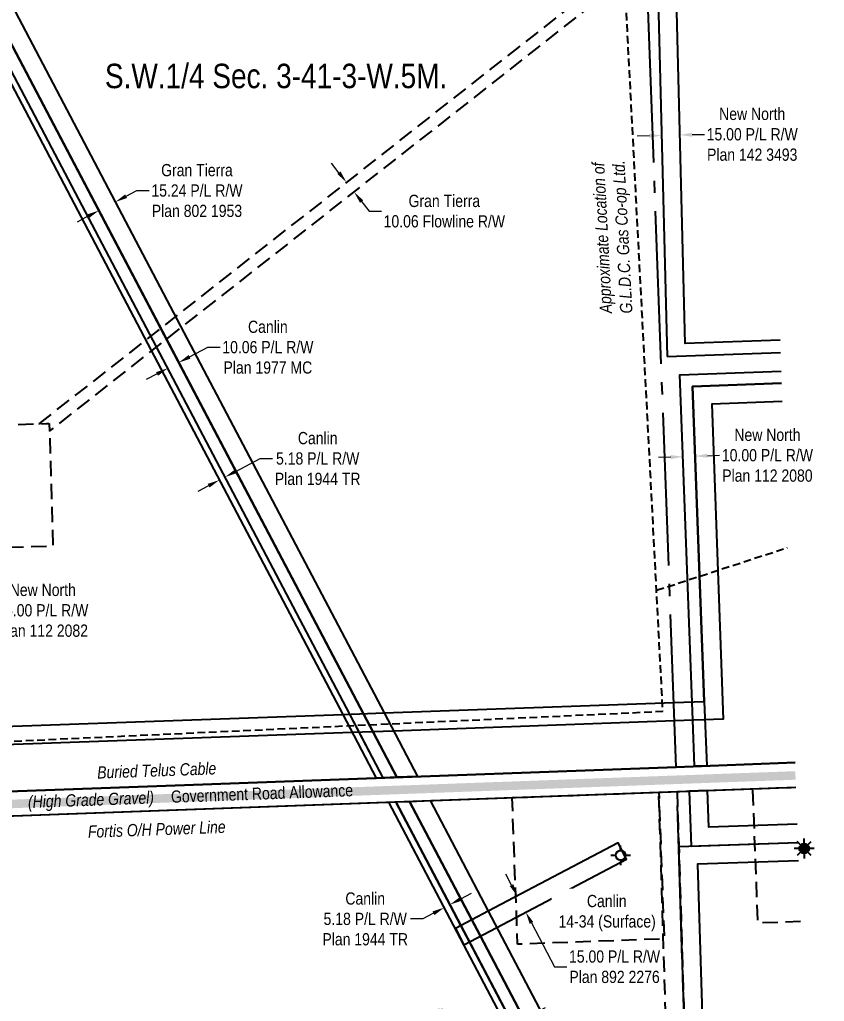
# Model space of a CAD drawing. Extents: x 675519 to 688669, y 5804595 to 5836613.
# Drawn here: x 679392 to 680050, y 5819119 to 5819922 of the extents above; entities that cross this region are included whole.
import ezdxf
from ezdxf.enums import TextEntityAlignment as Align

# ---------------------------------------------------------------- set-up
doc = ezdxf.new("R2010")
doc.units = 0
doc.header["$LTSCALE"] = 5
doc.header["$PDMODE"] = 3
doc.header["$PDSIZE"] = 10
for name, pattern in [('foc-ACCESSROAD', [3.75, 2.5, -1.25]), ('foc-FLOWLINE', [3.75, 2.5, -1.25]), ('foc-QUARTERLINE', [33, 25, -3, 2, -3]), ('UG_PIPE', [1.875, 1.25, -0.625])]:
    doc.linetypes.add(name, pattern=pattern)
doc.layers.get('Defpoints').update_dxf_attribs({"color": 9})
for name, color, linetype in [('AS-PIPE-UG', 44, 'UG_PIPE'), ('AS-PIPE-UG-T', 44, 'Continuous'), ('AS-POWER', 104, 'foc-POWER'), ('AS-POWER-T', 104, 'Continuous'), ('AS-ROADS', 254, 'Continuous'), ('AS-TELEPHONE-T', 224, 'Continuous'), ('AS-TELUS', 224, 'foc-TEL'), ('C-SYMBOL', 7, 'Continuous'), ('F-AR', 190, 'foc-ACCESSROAD'), ('F-FLOWLINE', 190, 'foc-FLOWLINE'), ('F-RW', 190, 'Continuous'), ('F-WS', 190, 'foc-ACCESSROAD'), ('F-WS-S', 8, 'Continuous'), ('L-QSEC', 8, 'foc-QUARTERLINE'), ('L-ROAD-T', 7, 'Continuous'), ('L-SEC', 7, 'Continuous')]:
    doc.layers.add(name, color=color, linetype=linetype)
for name, color, linetype, lineweight in [('F-RW-T', 190, 'Continuous', 9), ('F-WS-T', 190, 'Continuous', 9), ('T-TEXT', 48, 'Continuous', 18)]:
    doc.layers.add(name, color=color, linetype=linetype, lineweight=lineweight)
doc.styles.add('175L', font='ARIALN.TTF', dxfattribs={"height": 20})
doc.styles.add('80', font='ARIALN.TTF', dxfattribs={"height": 10})
doc.styles.add('80CG', font='ARIALN.TTF', dxfattribs={"height": 10})
doc.styles.add('80L', font='ARIALN.TTF', dxfattribs={"height": 10})
doc.styles.add('80LS', font='ARIALNI.TTF', dxfattribs={"height": 10})
doc.styles.add('foc-LtypeFont', font='ARIALN.TTF', dxfattribs={"height": 7.35})
doc.linetypes.add('foc-POWER', pattern='A,6,-1,["P",foc-LtypeFont,S=0.2,R=0,X=-0.625,Y=-0.75],-1.24,4', length=12.24)
doc.linetypes.add('foc-POWER-NOLINE', pattern='A,0,-4,["P",foc-LtypeFont,S=0.2,R=0,X=-0.625,Y=-0.75],-8.24', length=12.24)
doc.linetypes.add('foc-TEL', pattern='A,2,-1,["T",foc-LtypeFont,S=0.2,R=0,X=-0.425,Y=-0.75],-1.24,8', length=12.24)
doc.linetypes.add('foc-TEL-NOLINE', pattern='A,0,-2,["T",foc-LtypeFont,S=0.2,R=0,X=-0.425,Y=-0.75],-10.24', length=12.24)
doc.dimstyles.new('Compass 5 000', dxfattribs={"dimscale": 5, "dimtxt": 9, "dimasz": 2, "dimexe": 0.2, "dimexo": 0.0625, "dimgap": 0.5, "dimtad": 0, "dimtih": 1, "dimtoh": 1, "dimzin": 0, "dimdsep": 46, "dimtxsty": '80CG', "dimcen": 0.1, "dimse1": 1, "dimse2": 1, "dimclrd": 256, "dimclrt": 256, "dimaunit": 1, "dimadec": 4, "dimazin": 0, "dimtfac": 0.06, "dimtofl": 0, "dimtmove": 0, "dimatfit": 1, "dimfxl": 0.2, "dimtolj": 1, "dimtzin": 0, "dimlwd": -1, "dimarcsym": 0})

# ---------------------------------------------------------------- blocks, each defined once
blk = doc.blocks.new('*D465')
at = {"layer": 'Defpoints', "color": 0, "transparency": 16777216}
for p in [(679522.12, 5819641.69), (679525.08, 5819636.07), (679516.19, 5819631.39)]:
    blk.add_point(p, dxfattribs=at)
at = {"layer": 'F-RW-T', "transparency": 16777216}
for p, q in [((679530.97, 5819646.34), (679545.95, 5819654.22)), ((679545.95, 5819654.22), (679555.95, 5819654.22)), ((679504.38, 5819632.36), (679495.53, 5819627.7))]:
    blk.add_line(p, q, dxfattribs=at)
for points in [[(679530.2, 5819647.82), (679531.75, 5819644.87), (679522.12, 5819641.69)], [(679503.61, 5819633.83), (679505.16, 5819630.88), (679513.23, 5819637.01)]]:
    blk.add_solid(points, dxfattribs=at)
at = {"layer": 'F-RW-T', "transparency": 16777216, "insert": (679595.04, 5819654.22), "char_height": 10, "attachment_point": 5, "style": '80CG'}
blk.add_mtext('\\A1;Canlin\\P10.06 P/L R/W\\PPlan 1977 MC', dxfattribs=at)
blk = doc.blocks.new('*D467')
at = {"layer": 'Defpoints', "color": 0, "transparency": 16777216}
for p in [(679560.02, 5819548.04), (679560.33, 5819547.45), (679555.75, 5819545.04)]:
    blk.add_point(p, dxfattribs=at)
at = {"layer": 'F-RW-T', "transparency": 16777216}
for p, q in [((679568.88, 5819552.69), (679588.78, 5819563.16)), ((679588.78, 5819563.16), (679598.78, 5819563.16)), ((679546.59, 5819540.97), (679537.74, 5819536.31))]:
    blk.add_line(p, q, dxfattribs=at)
for points in [[(679568.1, 5819554.16), (679569.65, 5819551.21), (679560.02, 5819548.04)], [(679545.81, 5819542.44), (679547.36, 5819539.49), (679555.44, 5819545.62)]]:
    blk.add_solid(points, dxfattribs=at)
at = {"layer": 'F-RW-T', "transparency": 16777216, "insert": (679635.79, 5819563.16), "char_height": 10, "attachment_point": 5, "style": '80CG'}
blk.add_mtext('\\A1;Canlin\\P5.18 P/L R/W\\PPlan 1944 TR', dxfattribs=at)
blk = doc.blocks.new('*D474')
at = {"layer": 'Defpoints', "color": 0, "transparency": 16777216}
for p in [(679336.07, 5819460.98), (679351.05, 5819461.52), (679351.88, 5819438.27)]:
    blk.add_point(p, dxfattribs=at)
at = {"layer": 'F-RW-T', "transparency": 16777216}
for p, q in [((679326.9, 5819437.38), (679316.9, 5819437.03)), ((679361.87, 5819438.62), (679371.87, 5819438.97))]:
    blk.add_line(p, q, dxfattribs=at)
for points in [[(679326.84, 5819439.05), (679326.96, 5819435.72), (679336.89, 5819437.73)], [(679361.81, 5819440.29), (679361.93, 5819436.95), (679351.88, 5819438.27)]]:
    blk.add_solid(points, dxfattribs=at)
at = {"layer": 'F-RW-T', "transparency": 16777216, "insert": (679410.95, 5819438.97), "char_height": 10, "attachment_point": 5, "style": '80CG'}
blk.add_mtext('\\A1;New North\\P15.00 P/L R/W\\PPlan 112 2082', dxfattribs=at)
blk = doc.blocks.new('*D477')
at = {"layer": 'Defpoints', "color": 0, "transparency": 16777216}
for p in [(679917.04, 5819830.54), (679932.02, 5819830.92), (679932.1, 5819827.85)]:
    blk.add_point(p, dxfattribs=at)
at = {"layer": 'F-RW-T', "transparency": 16777216}
for p, q in [((679942.09, 5819828.11), (679952.09, 5819828.36)), ((679907.12, 5819827.22), (679897.13, 5819826.96))]:
    blk.add_line(p, q, dxfattribs=at)
for points in [[(679907.08, 5819828.88), (679907.16, 5819825.55), (679917.12, 5819827.47)], [(679942.05, 5819829.77), (679942.14, 5819826.44), (679932.1, 5819827.85)]]:
    blk.add_solid(points, dxfattribs=at)
at = {"layer": 'F-RW-T', "transparency": 16777216, "insert": (679991.18, 5819828.36), "char_height": 10, "attachment_point": 5, "style": '80CG'}
blk.add_mtext('\\A1;New North\\P15.00 P/L R/W\\PPlan 142 3493', dxfattribs=at)
blk = doc.blocks.new('*D478')
at = {"layer": 'Defpoints', "color": 0, "transparency": 16777216}
for p in [(679934.54, 5819565.88), (679944.52, 5819566.25), (679944.56, 5819565.09)]:
    blk.add_point(p, dxfattribs=at)
at = {"layer": 'F-RW-T', "transparency": 16777216}
for p, q in [((679924.59, 5819564.35), (679914.6, 5819563.98)), ((679954.55, 5819565.45), (679964.55, 5819565.82))]:
    blk.add_line(p, q, dxfattribs=at)
for points in [[(679924.53, 5819566.01), (679924.65, 5819562.68), (679934.59, 5819564.72)], [(679954.49, 5819567.12), (679954.61, 5819563.79), (679944.56, 5819565.09)]]:
    blk.add_solid(points, dxfattribs=at)
at = {"layer": 'F-RW-T', "transparency": 16777216, "insert": (680003.63, 5819565.82), "char_height": 10, "attachment_point": 5, "style": '80CG'}
blk.add_mtext('\\A1;New North\\P10.00 P/L R/W\\PPlan 112 2080', dxfattribs=at)
blk = doc.blocks.new('GAS')
h = blk.add_hatch(color=255)
h.dxf.hatch_style = 1
edge = h.paths.add_edge_path()
edge.add_arc((0, 0), 0.9, 0, 360)
for p, q in [((0, 0.81), (0, 1.62)), ((-0.81, 0), (-1.62, 0)), ((-0.57, 0.57), (-1.14, 1.14)), ((0.57, 0.57), (1.14, 1.14)), ((1.62, 0), (0.81, 0)), ((-0.57, -0.57), (-1.14, -1.14)), ((0, -0.81), (0, -1.62)), ((1.14, -1.14), (0.57, -0.57))]:
    blk.add_line(p, q)
blk.add_circle((0, 0), 0.8)
blk = doc.blocks.new('Gabd')
for p, q in [((0, 0.81), (0, 1.62)), ((-0.81, 0), (-1.62, 0)), ((1.62, 0), (0.81, 0)), ((0, -0.81), (0, -1.62))]:
    blk.add_line(p, q)
blk.add_circle((0, 0), 0.8)
blk = doc.blocks.new('*D480')
at = {"layer": 'Defpoints', "color": 0, "transparency": 16777216}
for p in [(679434.72, 5819840.6), (679421.24, 5819833.51), (679470.24, 5819773.06)]:
    blk.add_point(p, dxfattribs=at)
at = {"layer": 'F-RW-T', "transparency": 16777216}
for p, q in [((679479.09, 5819777.72), (679487.94, 5819782.37)), ((679487.94, 5819782.37), (679497.94, 5819782.37)), ((679447.91, 5819761.32), (679439.06, 5819756.66))]:
    blk.add_line(p, q, dxfattribs=at)
for points in [[(679478.31, 5819779.19), (679479.86, 5819776.24), (679470.24, 5819773.06)], [(679447.13, 5819762.79), (679448.68, 5819759.84), (679456.76, 5819765.97)]]:
    blk.add_solid(points, dxfattribs=at)
at = {"layer": 'F-RW-T', "transparency": 16777216, "insert": (679537.03, 5819782.37), "char_height": 10, "attachment_point": 5, "style": '80CG'}
blk.add_mtext('\\A1;Gran Tierra\\P15.24 P/L R/W\\PPlan 802 1953', dxfattribs=at)
blk = doc.blocks.new('*D482')
at = {"layer": 'Defpoints', "color": 0, "transparency": 16777216}
for p in [(679795.57, 5819100.05), (679796.3, 5819098.66), (679805.2, 5819103.34)]:
    blk.add_point(p, dxfattribs=at)
at = {"layer": 'F-RW-T', "transparency": 16777216}
for p, q in [((679813.32, 5819109.38), (679822.17, 5819114.04)), ((679777.87, 5819090.74), (679767.87, 5819090.74)), ((679786.72, 5819095.4), (679777.87, 5819090.74))]:
    blk.add_line(p, q, dxfattribs=at)
for points in [[(679812.55, 5819110.86), (679814.1, 5819107.91), (679804.47, 5819104.73)], [(679785.94, 5819096.87), (679787.49, 5819093.92), (679795.57, 5819100.05)]]:
    blk.add_solid(points, dxfattribs=at)
at = {"layer": 'F-RW-T', "transparency": 16777216, "insert": (679728.78, 5819090.74), "char_height": 10, "attachment_point": 5, "style": '80CG'}
blk.add_mtext('\\A1;Canlin\\P10.06 P/L R/W\\PPlan 1977 MC', dxfattribs=at)
blk = doc.blocks.new('*D483')
at = {"layer": 'Defpoints', "color": 0, "transparency": 16777216}
for p in [(679738.4, 5819197.66), (679739.36, 5819195.84), (679742.99, 5819200.07)]:
    blk.add_point(p, dxfattribs=at)
at = {"layer": 'F-RW-T', "transparency": 16777216}
for p, q in [((679752.8, 5819202.9), (679761.65, 5819207.55)), ((679721.66, 5819186.53), (679711.66, 5819186.53)), ((679730.51, 5819191.18), (679721.66, 5819186.53))]:
    blk.add_line(p, q, dxfattribs=at)
for points in [[(679752.02, 5819204.37), (679753.57, 5819201.42), (679743.95, 5819198.25)], [(679729.73, 5819192.66), (679731.29, 5819189.71), (679739.36, 5819195.84)]]:
    blk.add_solid(points, dxfattribs=at)
at = {"layer": 'F-RW-T', "transparency": 16777216, "insert": (679674.65, 5819186.53), "char_height": 10, "attachment_point": 5, "style": '80CG'}
blk.add_mtext('\\A1;Canlin\\P5.18 P/L R/W\\PPlan 1944 TR', dxfattribs=at)
blk = doc.blocks.new('*D484')
at = {"layer": 'Defpoints', "color": 0, "transparency": 16777216}
for p in [(679936.76, 5819065.57), (679951.62, 5819066.11), (679951.63, 5819066.02)]:
    blk.add_point(p, dxfattribs=at)
at = {"layer": 'F-RW-T', "transparency": 16777216}
for p, q in [((679926.76, 5819065.35), (679916.77, 5819065.04)), ((679961.62, 5819066.42), (679971.61, 5819066.72))]:
    blk.add_line(p, q, dxfattribs=at)
for points in [[(679926.71, 5819067.02), (679926.82, 5819063.68), (679936.76, 5819065.66)], [(679961.57, 5819068.08), (679961.67, 5819064.75), (679951.62, 5819066.11)]]:
    blk.add_solid(points, dxfattribs=at)
at = {"layer": 'F-RW-T', "transparency": 16777216, "insert": (680010.7, 5819066.72), "char_height": 10, "attachment_point": 5, "style": '80CG'}
blk.add_mtext('\\A1;New North\\P15.00 P/L R/W\\PPlan 112 2077', dxfattribs=at)
blk = doc.blocks.new('*D485')
at = {"layer": 'Defpoints', "color": 0, "transparency": 16777216}
for p in [(679850.29, 5819232.35), (679857.27, 5819219.08), (679805.98, 5819192.08)]:
    blk.add_point(p, dxfattribs=at)
at = {"layer": 'F-RW-T', "transparency": 16777216}
for p, q in [((679794.34, 5819214.2), (679789.69, 5819223.05)), ((679810.64, 5819183.23), (679829.5, 5819147.4)), ((679829.5, 5819147.4), (679839.5, 5819147.4))]:
    blk.add_line(p, q, dxfattribs=at)
for points in [[(679795.82, 5819214.98), (679792.87, 5819213.43), (679799, 5819205.35)], [(679812.12, 5819184.01), (679809.17, 5819182.46), (679805.98, 5819192.08)]]:
    blk.add_solid(points, dxfattribs=at)
at = {"layer": 'F-RW-T', "transparency": 16777216, "insert": (679878.59, 5819147.4), "char_height": 10, "attachment_point": 5, "style": '80CG'}
blk.add_mtext('\\A1;15.00 P/L R/W\\PPlan 892 2276', dxfattribs=at)
blk = doc.blocks.new('*D794')
at = {"layer": 'Defpoints', "color": 0, "transparency": 16777216}
for p in [(679654.22, 5819785.15), (679665.54, 5819781.24), (679660.44, 5819777.24)]:
    blk.add_point(p, dxfattribs=at)
at = {"layer": 'F-RW-T', "transparency": 16777216}
for p, q in [((679653.15, 5819797.01), (679646.97, 5819804.88)), ((679671.71, 5819773.38), (679677.89, 5819765.51)), ((679677.89, 5819765.51), (679687.89, 5819765.51))]:
    blk.add_line(p, q, dxfattribs=at)
for points in [[(679654.46, 5819798.04), (679651.84, 5819795.99), (679659.32, 5819789.15)], [(679673.02, 5819774.41), (679670.4, 5819772.35), (679665.54, 5819781.24)]]:
    blk.add_solid(points, dxfattribs=at)
at = {"layer": 'F-RW-T', "transparency": 16777216, "insert": (679739.38, 5819765.51), "char_height": 10, "attachment_point": 5, "style": '80CG'}
blk.add_mtext('\\A1;Gran Tierra\\P10.06 Flowline R/W', dxfattribs=at)

msp = doc.modelspace()

# ---------------------------------------------------------------- linework, layer by layer
at = {"layer": 'AS-PIPE-UG', "flags": 128}
for points in [[(679190.891, 5819369.876), (679283.075, 5819327.24), (679918.069, 5819356.408), (679912.914, 5819455.397), (679879.265, 5820101.777), (679779.666, 5820246.054), (679723.577, 5820326.743), (679719.55, 5820332.536)], [(679912.914, 5819455.397), (680019.996, 5819490.292)]]:
    msp.add_lwpolyline(points, dxfattribs=at)
at = {"layer": 'AS-POWER', "linetype": 'foc-POWER-NOLINE', "flags": 128}
msp.add_lwpolyline([(679125.581, 5819261.302), (679991.709, 5819293.026), (680026.91, 5819294.346)], dxfattribs=at)
at = {"layer": 'AS-ROADS', "const_width": 6.999, "flags": 128}
msp.add_lwpolyline([(680026.572, 5819303.923), (678200.832, 5819237.496)], dxfattribs=at)
at = {"layer": 'AS-TELUS', "linetype": 'foc-TEL-NOLINE', "flags": 128}
for points in [[(678200.488, 5819247.154), (679094.84, 5819280.301), (679526.943, 5819296.102), (679929.019, 5819310.804), (680026.201, 5819314.447)], [(679105.48, 5819260.567), (679527.671, 5819276.003), (679929.763, 5819290.704), (680026.91, 5819294.346)]]:
    msp.add_lwpolyline(points, dxfattribs=at)
at = {"layer": 'F-AR', "flags": 128}
msp.add_lwpolyline([(679929.763, 5819290.704), (679940.852, 5818933.844), (679720.141, 5818926.968), (679719.674, 5818941.958), (679925.396, 5818948.367), (679914.772, 5819290.238)], close=True, dxfattribs=at)
at = {"layer": 'F-FLOWLINE', "flags": 128}
msp.add_lwpolyline([(679904.202, 5819981.506), (679407.814, 5819591.588), (679416.265, 5819591.831), (679416.444, 5819585.576), (679904.662, 5819969.076)], dxfattribs=at)
at = {"layer": 'F-RW', "flags": 128}
for points in [[(679700.538, 5819302.436), (679673.181, 5819354.46), (679510.168, 5819664.457), (679329.899, 5820007.183), (679284.903, 5820092.486), (679265.873, 5820173.491), (679257.475, 5820209.161), (679251.636, 5820233.953), (679119.137, 5820797.091), (679090.361, 5820812.309), (679079.371, 5820818.189), (679078.723, 5820835.814), (679099.194, 5820824.876), (679132.386, 5820807.322), (679267.197, 5820234.389), (679299.296, 5820098.075), (679326.225, 5820046.893), (679523.631, 5819671.543), (679690.073, 5819355.064), (679717.427, 5819303.053)], [(679700.538, 5819302.436), (679689.391, 5819302.029), (679669.824, 5819339.24), (679662.029, 5819354.061), (679501.262, 5819659.78), (679332.26, 5819981.031), (679313.725, 5820016.316), (679275.395, 5820089.184), (679255.626, 5820173.113), (679253.289, 5820183.034), (679247.186, 5820208.958), (679239.262, 5820242.609), (679110.393, 5820790.341), (679085.649, 5820803.427), (679079.797, 5820806.557), (679079.371, 5820818.189), (679119.137, 5820797.091), (679251.636, 5820233.953), (679284.903, 5820092.486), (679311.322, 5820042.488), (679329.899, 5820007.183), (679673.181, 5819354.46)], [(679080.017, 5820800.564), (679105.888, 5820786.863), (679234.01, 5820242.299), (679250.346, 5820172.92), (679270.501, 5820087.358), (679314.961, 5820002.836), (679333.497, 5819967.547), (679496.674, 5819657.372), (679656.284, 5819353.855), (679683.648, 5819301.82), (679689.391, 5819302.029), (679662.029, 5819354.061), (679501.262, 5819659.78), (679332.26, 5819981.031), (679313.725, 5820016.316), (679275.395, 5820089.184), (679255.626, 5820173.113), (679253.289, 5820183.034), (679247.186, 5820208.958), (679242.807, 5820227.552), (679239.262, 5820242.609), (679110.393, 5820790.341), (679085.649, 5820803.427), (679079.797, 5820806.557)], [(679775.333, 5819192.899), (679748.365, 5819178.709), (679755.344, 5819165.434), (679782.311, 5819179.625), (679888.486, 5819235.502), (679881.502, 5819248.773)]]:
    msp.add_lwpolyline(points, close=True, dxfattribs=at)
for points in [[(680014.008, 5819659.956), (679936.43, 5819657.176), (679925.396, 5820091.756), (679933.687, 5820100.696), (679910.206, 5820099.85), (679921.708, 5819646.637)], [(679921.708, 5819646.637), (680014.361, 5819649.963)], [(680015.252, 5819624.71), (679942.463, 5819621.996), (679951.953, 5819364.441), (679953.97, 5819311.783), (679943.937, 5819311.4), (679942.545, 5819349.095), (679932.117, 5819631.578), (680014.9, 5819634.684)], [(679334.63, 5819501.569), (679127.289, 5819494.288), (679126.756, 5819509.269), (679349.087, 5819517.08), (679355.249, 5819343.076), (679656.284, 5819353.855), (679690.073, 5819355.064), (679927.068, 5819363.55), (679951.953, 5819364.441), (679942.463, 5819621.996), (680015.252, 5819624.71)], [(680015.78, 5819609.76), (679958.106, 5819607.602), (679967.512, 5819350.01), (679927.624, 5819348.552), (679697.878, 5819340.191), (679664.021, 5819339.05), (679340.793, 5819327.557), (679334.63, 5819501.569)], [(680027.975, 5819264.167), (679955.78, 5819261.614), (679954.695, 5819291.664), (679939.705, 5819291.089)], [(679939.705, 5819291.089), (679941.355, 5819246.105), (680028.506, 5819249.144)], [(680050.193, 5818634.579), (679960.337, 5818780.84), (679940.877, 5818812.513), (679881.367, 5818925.711), (679873.626, 5818940.439), (679755.344, 5819165.434), (679694.029, 5819282.072), (679699.771, 5819282.281), (679752.949, 5819181.12), (679944.497, 5818816.76), (679960.022, 5818791.255), (680049.823, 5818645.082)], [(680049.823, 5818645.082), (679960.022, 5818791.255), (679945.382, 5818815.076), (679759.927, 5819167.847), (679752.949, 5819181.12), (679699.771, 5819282.281), (679710.918, 5819282.689), (679768.828, 5819172.53), (679943.782, 5818839.732), (679954.127, 5818820.054), (679959.43, 5818811.411), (680049.104, 5818665.453)], [(680049.104, 5818665.453), (679959.43, 5818811.411), (679954.127, 5818820.054), (679943.782, 5818839.732), (679768.828, 5819172.53), (679761.849, 5819185.803), (679710.918, 5819282.689), (679727.807, 5819283.306), (679775.333, 5819192.899), (679942.7, 5818874.536), (679967.377, 5818827.596), (680048.014, 5818696.343)], [(679963.168, 5818216.18), (679606.371, 5818203.221), (679590.034, 5818202.628), (679500.406, 5818199.419), (679499.866, 5818214.398), (679582.953, 5818217.409), (679962.702, 5818231.171), (679955.142, 5818474.318), (679944.829, 5818806.082), (679931.136, 5819245.722), (680028.506, 5819249.141)], [(680029.035, 5819234.156), (679946.561, 5819231.267), (679958.412, 5818844.649), (679960.337, 5818780.84), (679969.902, 5818474.983), (679977.978, 5818216.718), (679963.168, 5818216.18)]]:
    msp.add_lwpolyline(points, dxfattribs=at)
at = {"layer": 'F-WS', "flags": 128}
for points in [[(679315.742, 5819588.943), (679416.265, 5819591.831), (679419.152, 5819491.308), (679318.629, 5819488.42)], [(679794.874, 5819285.763), (679914.774, 5819290.155), (679919.167, 5819170.254), (679799.266, 5819165.862)]]:
    msp.add_lwpolyline(points, close=True, dxfattribs=at)
for points in [[(679991.709, 5819293.026), (680026.91, 5819294.346)], [(680030.789, 5819184.431), (679995.83, 5819183.121), (679991.709, 5819293.026)]]:
    msp.add_lwpolyline(points, dxfattribs=at)
at = {"layer": 'L-QSEC', "flags": 128}
for points in [[(679929.019, 5819310.804), (679869.564, 5820917.608)], [(679980.152, 5817670.013), (679929.763, 5819290.704)]]:
    msp.add_lwpolyline(points, dxfattribs=at)
at = {"layer": 'L-SEC', "flags": 128}
for points in [[(680026.201, 5819314.447), (679929.019, 5819310.804)], [(679929.019, 5819310.804), (679526.943, 5819296.102)], [(679526.943, 5819296.102), (679124.868, 5819281.404)], [(679527.671, 5819276.003), (679929.763, 5819290.704)], [(679929.763, 5819290.704), (680026.91, 5819294.346)], [(679125.581, 5819261.302), (679527.671, 5819276.003)]]:
    msp.add_lwpolyline(points, dxfattribs=at)

# ---------------------------------------------------------------- block references
at = {"layer": 'F-WS-S', "xscale": 4.999214999999942, "yscale": 4.999214999999942, "zscale": 4.999214999999942}
for name, p in [('GAS', (680033.683, 5819244.162)), ('Gabd', (679883.55, 5819238.536))]:
    msp.add_blockref(name, p, dxfattribs=at)

# ---------------------------------------------------------------- texts
at = {"layer": 'AS-PIPE-UG-T', "insert": (679878.193, 5819744.078), "char_height": 10, "attachment_point": 5, "rotation": 92.980072, "style": '80CG'}
msp.add_mtext('\\A1;{\\fArial Narrow|b0|i1|c0|p34;Approximate Location of\\PG.L.D.C. Gas Co-op Ltd.}', dxfattribs=at)
at = {"layer": 'AS-POWER-T', "insert": (679447.335, 5819262.846), "char_height": 10.00007, "attachment_point": 1, "rotation": 2.093893, "style": '80'}
msp.add_mtext_dynamic_manual_height_columns('\\pi0.32626;{\\fArial Narrow|b0|i1|c0|p34;Fortis O/H Power Line}', width=112.50188, gutter_width=49.994, heights=[0], dxfattribs=at)
at = {"layer": 'AS-TELEPHONE-T', "insert": (679454.967, 5819311.277), "char_height": 10.00007, "attachment_point": 1, "rotation": 2.093893, "style": '80'}
msp.add_mtext_dynamic_manual_height_columns('\\pi0.29276;{\\fArial Narrow|b0|i1|c0|p34;Buried Telus Cable}', width=97.2233, gutter_width=99.988, heights=[0], dxfattribs=at)
at = {"layer": 'C-SYMBOL', "color": 3, "style": '175L'}
msp.add_text('S.W.1/4 Sec. 3-41-3-W.5M.', height=19.99686, dxfattribs=at).set_placement((679601.789, 5819860.141), align=Align.BOTTOM_CENTER)
at = {"layer": 'L-ROAD-T', "style": '80L'}
msp.add_text('Government Road Allowance', height=9.99843, rotation=2.092647, dxfattribs=at).set_placement((679590.215, 5819289.217), align=Align.MIDDLE_CENTER)
at = {"layer": 'T-TEXT', "style": '80LS'}
msp.add_text('(High Grade Gravel)', height=9.99843, rotation=2.092647, dxfattribs=at).set_placement((679450.33, 5819284.105), align=Align.MIDDLE_CENTER)

# ---------------------------------------------------------------- dimensions: what is measured, and where the dimension line sits
at = {"layer": 'F-RW-T'}
for p1, p2, distance, text, picture, middle in [((679917.041, 5819830.539), (679932.019, 5819830.919), -3.068, 'New North\\P15.00 P/L R/W\\PPlan 142 3493', '*D477', (679991.176, 5819828.361)), ((679654.224, 5819785.146), (679660.438, 5819777.236), 6.484, 'Gran Tierra\\P10.06 Flowline R/W', '*D794', (679739.385, 5819765.513)), ((679934.542, 5819565.879), (679944.517, 5819566.247), -1.162, 'New North\\P10.00 P/L R/W\\PPlan 112 2080', '*D478', (680003.632, 5819565.822)), ((679742.988, 5819200.069), (679738.404, 5819197.659), 2.059, 'Canlin\\P5.18 P/L R/W\\PPlan 1944 TR', '*D483', (679674.653, 5819186.53)), ((679805.201, 5819103.342), (679796.298, 5819098.662), -1.567, 'Canlin\\P10.06 P/L R/W\\PPlan 1977 MC', '*D482', (679728.781, 5819090.742)), ((679936.763, 5819065.565), (679951.626, 5819066.021), 0.092, 'New North\\P15.00 P/L R/W\\PPlan 112 2077', '*D484', (680010.7, 5819066.725))]:
    dim = msp.add_aligned_dim(p1=p1, p2=p2, distance=distance, text=text, dimstyle='Compass 5 000', dxfattribs=at)
    dim.commit()
    dim.dimension.update_dxf_attribs({"geometry": picture, "text_midpoint": middle})
for base, p1, p2, angle, text, picture, middle in [((679470.238, 5819773.064), (679421.239, 5819833.508), (679434.72, 5819840.599), 27.74101, 'Gran Tierra\\P15.24 P/L R/W\\PPlan 802 1953', '*D480', (679537.025, 5819782.374)), ((679522.122, 5819641.687), (679516.19, 5819631.393), (679525.078, 5819636.067), 27.740912, 'Canlin\\P10.06 P/L R/W\\PPlan 1977 MC', '*D465', (679595.041, 5819654.221)), ((679560.025, 5819548.035), (679555.747, 5819545.038), (679560.333, 5819547.45), 27.738323, 'Canlin\\P5.18 P/L R/W\\PPlan 1944 TR', '*D467', (679635.786, 5819563.157)), ((679351.878, 5819438.266), (679336.067, 5819460.984), (679351.055, 5819461.515), 2.028167, 'New North\\P15.00 P/L R/W\\PPlan 112 2082', '*D474', (679410.951, 5819438.973))]:
    dim = msp.add_linear_dim(base=base, p1=p1, p2=p2, angle=angle, text=text, dimstyle='Compass 5 000', dxfattribs=at)
    dim.commit()
    dim.dimension.update_dxf_attribs({"geometry": picture, "text_midpoint": middle, "dimtype": 161})

# ---------------------------------------------------------------- next in the draw order: texts
at = {"layer": 'F-WS-T', "insert": (679832.064, 5819206.182), "char_height": 9.99881, "attachment_point": 1, "style": '80L', "bg_fill": 2}
msp.add_mtext_dynamic_manual_height_columns('\\pi23.941;Canlin\\P\\pi0.67004;14-34 (Surface)', width=78.99795, gutter_width=45, heights=[0], dxfattribs=at)

# ---------------------------------------------------------------- next in the draw order: dimensions: what is measured, and where the dimension line sits
at = {"layer": 'F-RW-T'}
dim = msp.add_linear_dim(base=(679805.984, 5819192.083), p1=(679850.291, 5819232.347), p2=(679857.275, 5819219.076), angle=297.756606, text='15.00 P/L R/W\\PPlan 892 2276', dimstyle='Compass 5 000', dxfattribs=at)
dim.commit()
dim.dimension.update_dxf_attribs({"geometry": '*D485', "text_midpoint": (679878.585, 5819147.4), "dimtype": 161})

doc.saveas('drawing.dxf')
